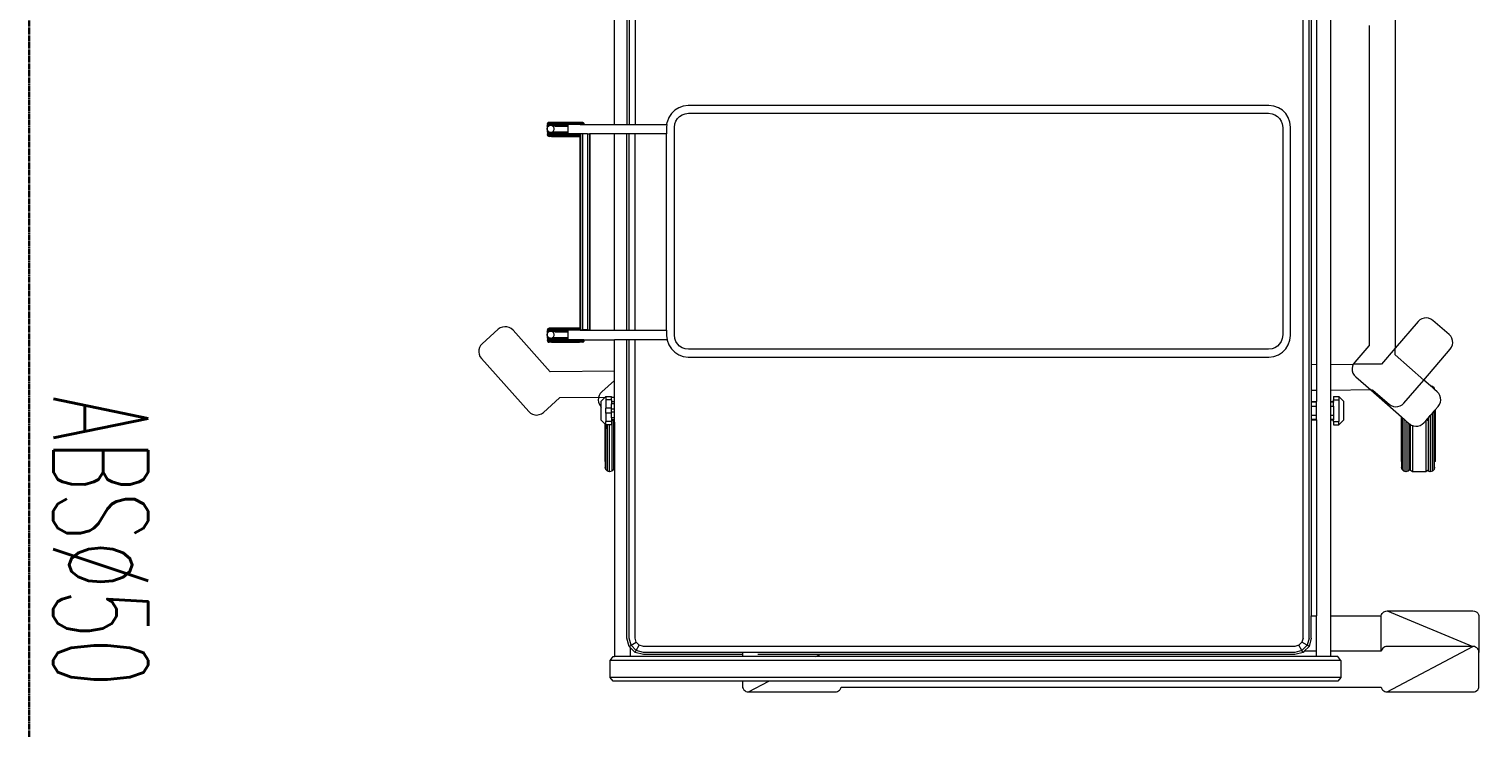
# Model space of a CAD drawing. Header units: millimetres. Extents: x -280308 to 6402717, y -14 to 2073074.
# Drawn here: x 13663 to 15798, y 422055 to 423084 of the extents above; entities that cross this region are included whole.
import ezdxf

# ---------------------------------------------------------------- set-up
doc = ezdxf.new("R2010")
doc.units = ezdxf.units.MM
doc.linetypes.add('DASHED2', pattern=[0.375, 0.25, -0.125])
doc.linetypes.add('Default', pattern=[0])
doc.layers.get('0').update_dxf_attribs({"lineweight": 0})
doc.layers.add('-P-ABK', color=7, linetype='Continuous', lineweight=30, true_color=0x05ffff)
doc.layers.add('A-FURN-EQPM', color=177, linetype='Continuous', lineweight=0)
doc.layers.add('Teks-PL', color=7, linetype='Default', true_color=0xff0a0a)
doc.styles.add('RS', font='ROMANS.SHX', dxfattribs={"width": 0.8})

# ---------------------------------------------------------------- blocks, each defined once
blk = doc.blocks.new('A$C872eac23')
at = {"color": 0, "linetype": 'ByBlock', "lineweight": -2}
for p, q in [((-0.4909, -2.1111), (-0.4909, -0.0817)), ((-0.4821, -2.1111), (-0.4821, -0.0817)), ((0.5013, -0.0817), (0.5013, -1.3546)), ((0.5101, -0.0817), (0.5101, -1.3546)), ((0.5133, -0.0817), (0.5133, -1.3546)), ((-0.5224, -0.4326), (-0.5224, -1.7081)), ((-0.5019, -0.4326), (-0.5019, -1.7083)), ((-0.4941, -0.4326), (-0.4941, -1.7084)), ((-0.6176, -0.543), (-0.6176, -1.6843)), ((0.5317, -1.3546), (0.5317, -1.1233)), ((-0.5795, -1.2092), (-0.5795, -1.6803)), ((-0.4627, -1.3514), (-0.4603, -1.3447)), ((-0.4603, -1.3447), (-0.4566, -1.3388)), ((-0.4566, -1.3388), (-0.4516, -1.3338)), ((-0.4516, -1.3338), (-0.4457, -1.3301)), ((-0.4444, -1.3429), (-0.4475, -1.346)), ((-0.4457, -1.3301), (-0.439, -1.3277)), ((-0.4406, -1.3405), (-0.4444, -1.3429)), ((-0.4364, -1.3389), (-0.4406, -1.3405)), ((-0.439, -1.3277), (-0.4317, -1.3268)), ((-0.431, -1.3383), (-0.4364, -1.3389)), ((-0.4317, -1.3268), (0.4231, -1.3268)), ((0.4225, -1.3383), (-0.431, -1.3383)), ((0.4278, -1.3389), (0.4225, -1.3383)), ((0.4231, -1.3268), (0.4304, -1.3277)), ((0.432, -1.3405), (0.4278, -1.3389)), ((0.4304, -1.3277), (0.4371, -1.3301)), ((0.4358, -1.3429), (0.432, -1.3405)), ((0.4389, -1.346), (0.4358, -1.3429)), ((0.4371, -1.3301), (0.443, -1.3338)), ((0.443, -1.3338), (0.448, -1.3388)), ((0.448, -1.3388), (0.4517, -1.3447)), ((0.4517, -1.3447), (0.4541, -1.3514)), ((-0.4636, -1.3587), (-0.4627, -1.3514)), ((-0.4636, -1.6652), (-0.4636, -1.3587)), ((-0.4514, -1.354), (-0.4521, -1.3593)), ((-0.4521, -1.3593), (-0.4521, -1.6646)), ((-0.4499, -1.3498), (-0.4514, -1.354)), ((-0.4475, -1.346), (-0.4499, -1.3498)), ((0.4413, -1.3498), (0.4389, -1.346)), ((0.4429, -1.354), (0.4413, -1.3498)), ((0.4435, -1.3593), (0.4429, -1.354)), ((0.4435, -1.6646), (0.4435, -1.3593)), ((0.4545, -1.3546), (0.4541, -1.3514)), ((0.4545, -1.3546), (0.455, -1.3587)), ((0.5013, -1.3546), (0.4545, -1.3546)), ((0.455, -1.3587), (0.455, -1.3687)), ((0.5101, -1.3546), (0.5013, -1.3546)), ((0.5133, -1.3546), (0.5101, -1.3546)), ((0.5317, -1.3546), (0.5133, -1.3546)), ((0.5767, -1.3546), (0.5317, -1.3546)), ((0.577, -1.353), (0.5766, -1.3544)), ((0.5766, -1.3544), (0.5767, -1.3546)), ((0.5821, -1.3544), (0.5766, -1.3544)), ((0.582, -1.3546), (0.5767, -1.3546)), ((0.578, -1.352), (0.577, -1.353)), ((0.577, -1.353), (0.6302, -1.353)), ((0.5781, -1.352), (0.578, -1.352)), ((0.5793, -1.3517), (0.5781, -1.352)), ((0.5781, -1.352), (0.629, -1.352)), ((0.5828, -1.3517), (0.5793, -1.3517)), ((0.582, -1.3546), (0.5821, -1.3544)), ((0.5822, -1.3546), (0.582, -1.3546)), ((0.5821, -1.3544), (0.5822, -1.3544)), ((0.5822, -1.3544), (0.6306, -1.3543)), ((0.5822, -1.3544), (0.5822, -1.3546)), ((0.5822, -1.3546), (0.6005, -1.3546)), ((0.583, -1.3513), (0.5828, -1.3517)), ((0.5828, -1.3517), (0.6247, -1.3516)), ((0.6245, -1.3512), (0.583, -1.3513)), ((0.6005, -1.3546), (0.6005, -1.3557)), ((0.6005, -1.3557), (0.6005, -1.356)), ((0.6005, -1.3557), (0.6302, -1.3557)), ((0.6005, -1.356), (0.6005, -1.3572)), ((0.6005, -1.3572), (0.6005, -1.3654)), ((0.6189, -1.3572), (0.6005, -1.3572)), ((0.6005, -1.3654), (0.6005, -1.3667)), ((0.6189, -1.3654), (0.6005, -1.3654)), ((0.6085, -1.3559), (0.6099, -1.3559)), ((0.6129, -1.3559), (0.6149, -1.3559)), ((0.617, -1.3559), (0.6191, -1.3559)), ((0.6189, -1.3572), (0.6227, -1.3571)), ((0.6228, -1.3655), (0.6189, -1.3654)), ((0.6271, -1.3559), (0.6205, -1.3559)), ((0.6205, -1.3613), (0.6206, -1.3603)), ((0.6206, -1.3623), (0.6205, -1.3613)), ((0.6206, -1.3603), (0.6209, -1.3593)), ((0.6209, -1.3633), (0.6206, -1.3623)), ((0.6209, -1.3593), (0.6214, -1.3584)), ((0.6214, -1.3642), (0.6209, -1.3633)), ((0.6214, -1.3584), (0.622, -1.3576)), ((0.6221, -1.3649), (0.6214, -1.3642)), ((0.622, -1.3576), (0.6227, -1.3571)), ((0.6228, -1.3655), (0.6221, -1.3649)), ((0.6227, -1.3571), (0.6228, -1.357)), ((0.6228, -1.357), (0.6237, -1.3565)), ((0.6228, -1.3656), (0.6228, -1.3655)), ((0.6237, -1.3661), (0.6228, -1.3656)), ((0.6237, -1.3565), (0.6247, -1.3562)), ((0.6247, -1.3663), (0.6237, -1.3661)), ((0.6247, -1.3516), (0.6245, -1.3512)), ((0.6247, -1.3516), (0.6277, -1.3516)), ((0.6247, -1.3562), (0.6257, -1.3561)), ((0.6257, -1.3561), (0.6267, -1.3562)), ((0.6257, -1.3561), (0.6257, -1.3561)), ((0.6267, -1.3562), (0.6277, -1.3565)), ((0.6277, -1.3661), (0.6267, -1.3663)), ((0.6287, -1.3559), (0.6275, -1.3559)), ((0.6277, -1.3516), (0.6278, -1.3516)), ((0.6277, -1.3516), (0.6277, -1.3516)), ((0.6277, -1.3565), (0.6286, -1.357)), ((0.6286, -1.3656), (0.6277, -1.3661)), ((0.6278, -1.3516), (0.629, -1.352)), ((0.6288, -1.3572), (0.6286, -1.357)), ((0.6286, -1.3656), (0.6289, -1.3654)), ((0.6288, -1.3654), (0.6286, -1.3656)), ((0.6288, -1.3572), (0.6289, -1.3572)), ((0.6288, -1.3572), (0.6293, -1.3576)), ((0.6294, -1.3649), (0.6288, -1.3654)), ((0.6288, -1.3654), (0.6289, -1.3654)), ((0.6289, -1.3572), (0.6293, -1.3576)), ((0.6289, -1.3572), (0.631, -1.3572)), ((0.6289, -1.3654), (0.6304, -1.3654)), ((0.629, -1.352), (0.6292, -1.352)), ((0.6291, -1.3559), (0.6297, -1.3559)), ((0.6292, -1.352), (0.6302, -1.353)), ((0.6293, -1.3576), (0.63, -1.3584)), ((0.63, -1.3641), (0.6294, -1.3649)), ((0.63, -1.3559), (0.6298, -1.3559)), ((0.6302, -1.3557), (0.63, -1.3559)), ((0.6301, -1.3559), (0.63, -1.3559)), ((0.6305, -1.3593), (0.63, -1.3584)), ((0.6305, -1.3633), (0.63, -1.3641)), ((0.631, -1.3572), (0.6301, -1.3559)), ((0.631, -1.3654), (0.6301, -1.3667)), ((0.6302, -1.353), (0.6306, -1.3543)), ((0.6306, -1.3543), (0.6302, -1.3557)), ((0.631, -1.3654), (0.6304, -1.3654)), ((0.6308, -1.3603), (0.6305, -1.3593)), ((0.6308, -1.3623), (0.6305, -1.3633)), ((0.6309, -1.3613), (0.6308, -1.3603)), ((0.6308, -1.3623), (0.6309, -1.3613)), ((0.631, -1.3572), (0.631, -1.3654)), ((0.455, -1.6575), (0.455, -1.3687)), ((0.455, -1.3687), (0.5013, -1.3687)), ((0.5013, -1.6575), (0.5013, -1.3687)), ((0.5013, -1.3687), (0.5101, -1.3687)), ((0.5101, -1.6575), (0.5101, -1.3687)), ((0.5101, -1.3687), (0.5133, -1.3687)), ((0.5133, -1.6575), (0.5133, -1.3687)), ((0.5133, -1.3687), (0.5317, -1.3687)), ((0.5317, -1.6575), (0.5317, -1.3687)), ((0.5317, -1.3687), (0.5679, -1.3687)), ((0.5679, -1.3687), (0.5679, -1.6573)), ((0.5679, -1.3687), (0.5683, -1.3687)), ((0.5683, -1.3687), (0.5683, -1.6573)), ((0.5714, -1.3687), (0.5683, -1.3687)), ((0.5714, -1.3687), (0.5714, -1.6573)), ((0.5714, -1.3687), (0.5786, -1.3687)), ((0.5786, -1.3687), (0.5786, -1.6573)), ((0.5786, -1.3687), (0.5818, -1.3687)), ((0.5818, -1.3687), (0.5818, -1.6573)), ((0.5818, -1.3687), (0.5822, -1.3687)), ((0.5822, -1.3697), (0.5822, -1.3687)), ((0.5822, -1.3687), (0.6005, -1.3687)), ((0.5822, -1.3697), (0.6306, -1.3696)), ((0.5822, -1.3711), (0.5822, -1.3697)), ((0.5822, -1.3711), (0.6302, -1.371)), ((0.5822, -1.3721), (0.5822, -1.3711)), ((0.5822, -1.3721), (0.6291, -1.372)), ((0.5822, -1.3724), (0.5822, -1.3721)), ((0.5822, -1.6547), (0.5822, -1.3724)), ((0.5822, -1.3724), (0.583, -1.3724)), ((0.583, -1.3724), (0.583, -1.3725)), ((0.6246, -1.3724), (0.583, -1.3724)), ((0.583, -1.3725), (0.6245, -1.3725)), ((0.6005, -1.3667), (0.6005, -1.3669)), ((0.6005, -1.3667), (0.6253, -1.3667)), ((0.6005, -1.3669), (0.6005, -1.3673)), ((0.6005, -1.3669), (0.6253, -1.3669)), ((0.6005, -1.3673), (0.629, -1.3672)), ((0.6005, -1.3673), (0.6005, -1.3683)), ((0.6005, -1.3683), (0.6302, -1.3682)), ((0.6005, -1.3683), (0.6005, -1.3687)), ((0.6246, -1.3724), (0.6245, -1.3725)), ((0.6246, -1.3724), (0.6277, -1.3724)), ((0.6257, -1.3664), (0.6247, -1.3663)), ((0.6253, -1.3667), (0.6253, -1.3669)), ((0.6253, -1.3667), (0.6301, -1.3667)), ((0.6253, -1.3669), (0.6278, -1.3669)), ((0.6257, -1.3664), (0.6267, -1.3663)), ((0.6278, -1.3723), (0.6277, -1.3724)), ((0.6278, -1.3669), (0.629, -1.3672)), ((0.6279, -1.3724), (0.6278, -1.3723)), ((0.6291, -1.372), (0.6279, -1.3724)), ((0.629, -1.3672), (0.6292, -1.3672)), ((0.6291, -1.372), (0.6292, -1.372)), ((0.6292, -1.3672), (0.6302, -1.3682)), ((0.6302, -1.371), (0.6292, -1.372)), ((0.6302, -1.3682), (0.6306, -1.3696)), ((0.6306, -1.3696), (0.6302, -1.371)), ((-0.6972, -1.664), (-0.673, -1.6432)), ((-0.673, -1.6432), (-0.6701, -1.6413)), ((-0.6701, -1.6413), (-0.6669, -1.64)), ((-0.6669, -1.64), (-0.6636, -1.6396)), ((-0.6636, -1.6396), (-0.6602, -1.6398)), ((-0.6602, -1.6398), (-0.657, -1.6408)), ((-0.657, -1.6408), (-0.654, -1.6425)), ((-0.654, -1.6425), (-0.6514, -1.6449)), ((-0.6996, -1.6665), (-0.6972, -1.664)), ((-0.6514, -1.6449), (-0.6176, -1.6843)), ((-0.4521, -1.6646), (-0.4514, -1.6699)), ((0.4429, -1.6699), (0.4435, -1.6646)), ((0.455, -1.6575), (0.455, -1.6652)), ((0.5013, -1.6575), (0.455, -1.6575)), ((0.5101, -1.6575), (0.5013, -1.6575)), ((0.5133, -1.6575), (0.5101, -1.6575)), ((0.5317, -1.6575), (0.5133, -1.6575)), ((0.5766, -1.6575), (0.5317, -1.6575)), ((0.5679, -1.6573), (0.5683, -1.6573)), ((0.5714, -1.6573), (0.5683, -1.6573)), ((0.5714, -1.6573), (0.5766, -1.6573)), ((0.5766, -1.6573), (0.5766, -1.6574)), ((0.5766, -1.6573), (0.5786, -1.6573)), ((0.5766, -1.6574), (0.5766, -1.6575)), ((0.5766, -1.6574), (0.5821, -1.6574)), ((0.5821, -1.6575), (0.5766, -1.6575)), ((0.5818, -1.6573), (0.5786, -1.6573)), ((0.5818, -1.6573), (0.5822, -1.6573)), ((0.5821, -1.6575), (0.5821, -1.6574)), ((0.5821, -1.6574), (0.5822, -1.6574)), ((0.5822, -1.6575), (0.5821, -1.6575)), ((0.5822, -1.655), (0.5822, -1.6547)), ((0.5822, -1.6547), (0.5828, -1.6547)), ((0.5822, -1.656), (0.5822, -1.655)), ((0.5822, -1.655), (0.629, -1.655)), ((0.5822, -1.6573), (0.5822, -1.656)), ((0.5822, -1.656), (0.6302, -1.656)), ((0.5822, -1.6574), (0.6306, -1.6573)), ((0.5822, -1.6574), (0.5822, -1.6575)), ((0.5822, -1.6575), (0.6005, -1.6575)), ((0.583, -1.6543), (0.5828, -1.6547)), ((0.5828, -1.6547), (0.6247, -1.6546)), ((0.6245, -1.6542), (0.583, -1.6543)), ((0.6005, -1.6575), (0.6005, -1.6587)), ((0.6005, -1.6587), (0.6005, -1.659)), ((0.6005, -1.6587), (0.6302, -1.6587)), ((0.6005, -1.659), (0.6005, -1.6602)), ((0.6005, -1.6602), (0.6005, -1.6685)), ((0.6189, -1.6602), (0.6005, -1.6602)), ((0.6085, -1.659), (0.6099, -1.659)), ((0.6129, -1.659), (0.6149, -1.659)), ((0.617, -1.6589), (0.6191, -1.6589)), ((0.6189, -1.6602), (0.6227, -1.6601)), ((0.6271, -1.6589), (0.6205, -1.6589)), ((0.6205, -1.6643), (0.6206, -1.6633)), ((0.6206, -1.6653), (0.6205, -1.6643)), ((0.6206, -1.6633), (0.6209, -1.6623)), ((0.6209, -1.6623), (0.6214, -1.6614)), ((0.6214, -1.6614), (0.622, -1.6606)), ((0.622, -1.6606), (0.6227, -1.6601)), ((0.6227, -1.6601), (0.6228, -1.66)), ((0.6228, -1.66), (0.6237, -1.6595)), ((0.6237, -1.6595), (0.6247, -1.6592)), ((0.6247, -1.6546), (0.6245, -1.6542)), ((0.6247, -1.6546), (0.6277, -1.6546)), ((0.6247, -1.6592), (0.6257, -1.6591)), ((0.6257, -1.6591), (0.6267, -1.6592)), ((0.6257, -1.6591), (0.6257, -1.6591)), ((0.6263, -1.719), (0.6811, -1.6576)), ((0.6267, -1.6592), (0.6277, -1.6595)), ((0.6287, -1.6589), (0.6275, -1.6589)), ((0.6277, -1.6546), (0.6278, -1.6546)), ((0.6277, -1.6546), (0.6277, -1.6546)), ((0.6277, -1.6595), (0.6286, -1.66)), ((0.6278, -1.6546), (0.629, -1.655)), ((0.6288, -1.6602), (0.6286, -1.66)), ((0.6288, -1.6602), (0.6289, -1.6602)), ((0.6288, -1.6602), (0.6293, -1.6606)), ((0.6289, -1.6602), (0.6293, -1.6606)), ((0.6289, -1.6602), (0.631, -1.6602)), ((0.6292, -1.655), (0.629, -1.655)), ((0.6291, -1.6589), (0.6297, -1.6589)), ((0.6292, -1.655), (0.6302, -1.656)), ((0.6293, -1.6606), (0.63, -1.6614)), ((0.63, -1.6589), (0.6298, -1.6589)), ((0.6302, -1.6587), (0.63, -1.6589)), ((0.6301, -1.6589), (0.63, -1.6589)), ((0.6305, -1.6623), (0.63, -1.6614)), ((0.631, -1.6602), (0.6301, -1.6589)), ((0.6302, -1.656), (0.6306, -1.6573)), ((0.6306, -1.6573), (0.6302, -1.6587)), ((0.6308, -1.6633), (0.6305, -1.6623)), ((0.6309, -1.6643), (0.6308, -1.6633)), ((0.6308, -1.6653), (0.6309, -1.6643)), ((0.631, -1.6602), (0.631, -1.6684)), ((0.6811, -1.6576), (0.6837, -1.6552)), ((0.6837, -1.6552), (0.6867, -1.6536)), ((0.6867, -1.6536), (0.69, -1.6527)), ((0.69, -1.6527), (0.6933, -1.6525)), ((0.6933, -1.6525), (0.6967, -1.653)), ((0.6967, -1.653), (0.6999, -1.6543)), ((0.6999, -1.6543), (0.7028, -1.6563)), ((0.7028, -1.6563), (0.7265, -1.6775)), ((-0.7025, -1.6761), (-0.7023, -1.6728)), ((-0.702, -1.6794), (-0.7025, -1.6761)), ((-0.7023, -1.6728), (-0.7013, -1.6695)), ((-0.7008, -1.6827), (-0.702, -1.6794)), ((-0.7013, -1.6695), (-0.6996, -1.6665)), ((-0.6988, -1.6856), (-0.7008, -1.6827)), ((-0.6598, -1.731), (-0.6988, -1.6856)), ((-0.6176, -1.6843), (-0.5978, -1.7074)), ((-0.6176, -1.6941), (-0.6176, -1.6843)), ((-0.5795, -1.6803), (-0.5794, -1.6804)), ((-0.5794, -1.6804), (-0.5793, -1.6805)), ((-0.5794, -1.6804), (-0.5794, -1.6804)), ((-0.5793, -1.6805), (-0.5792, -1.6806)), ((-0.5792, -1.6806), (-0.5791, -1.6807)), ((-0.5792, -1.6806), (-0.5792, -1.6806)), ((-0.5791, -1.6807), (-0.5581, -1.7047)), ((-0.5791, -1.6807), (-0.5791, -1.6807)), ((-0.4627, -1.6725), (-0.4636, -1.6652)), ((-0.4603, -1.6793), (-0.4627, -1.6725)), ((-0.4566, -1.6852), (-0.4603, -1.6793)), ((-0.4516, -1.6901), (-0.4566, -1.6852)), ((-0.4514, -1.6699), (-0.4499, -1.6742)), ((-0.4499, -1.6742), (-0.4475, -1.6779)), ((-0.4475, -1.6779), (-0.4444, -1.6811)), ((-0.4444, -1.6811), (-0.4406, -1.6835)), ((-0.4406, -1.6835), (-0.4364, -1.685)), ((-0.4364, -1.685), (-0.431, -1.6856)), ((-0.431, -1.6856), (0.4225, -1.6856)), ((0.4225, -1.6856), (0.4278, -1.685)), ((0.4278, -1.685), (0.432, -1.6835)), ((0.432, -1.6835), (0.4358, -1.6811)), ((0.4358, -1.6811), (0.4389, -1.6779)), ((0.4389, -1.6779), (0.4413, -1.6742)), ((0.4413, -1.6742), (0.4429, -1.6699)), ((0.448, -1.6852), (0.443, -1.6901)), ((0.4517, -1.6793), (0.448, -1.6852)), ((0.4541, -1.6725), (0.4517, -1.6793)), ((0.4541, -1.6725), (0.4542, -1.6716)), ((0.455, -1.6652), (0.4542, -1.6716)), ((0.4542, -1.6716), (0.5013, -1.6716)), ((0.5013, -2.1111), (0.5013, -1.6716)), ((0.5013, -1.6716), (0.5101, -1.6716)), ((0.5101, -2.1111), (0.5101, -1.6716)), ((0.5101, -1.6716), (0.5133, -1.6716)), ((0.5133, -2.1111), (0.5133, -1.6716)), ((0.5133, -1.6716), (0.5317, -1.6716)), ((0.5317, -1.7181), (0.5317, -1.6716)), ((0.5769, -1.6716), (0.5317, -1.6716)), ((0.5769, -1.6716), (0.5766, -1.6727)), ((0.5766, -1.6727), (0.6306, -1.6726)), ((0.5766, -1.6727), (0.577, -1.6741)), ((0.5769, -1.6716), (0.6005, -1.6716)), ((0.577, -1.6741), (0.6302, -1.674)), ((0.577, -1.6741), (0.578, -1.6751)), ((0.5782, -1.6751), (0.578, -1.6751)), ((0.5782, -1.6751), (0.6291, -1.675)), ((0.5782, -1.6751), (0.5794, -1.6754)), ((0.5794, -1.6754), (0.583, -1.6754)), ((0.583, -1.6754), (0.583, -1.6756)), ((0.583, -1.6754), (0.6246, -1.6754)), ((0.583, -1.6756), (0.6245, -1.6755)), ((0.6189, -1.6684), (0.6005, -1.6685)), ((0.6005, -1.6685), (0.6005, -1.6697)), ((0.6005, -1.6697), (0.6005, -1.6699)), ((0.6005, -1.6697), (0.6253, -1.6697)), ((0.6005, -1.6699), (0.6005, -1.6703)), ((0.6005, -1.6699), (0.6253, -1.6699)), ((0.6005, -1.6703), (0.6005, -1.6713)), ((0.6005, -1.6703), (0.629, -1.6703)), ((0.6005, -1.6713), (0.6005, -1.6716)), ((0.6005, -1.6713), (0.6302, -1.6713)), ((0.6228, -1.6685), (0.6189, -1.6684)), ((0.6209, -1.6663), (0.6206, -1.6653)), ((0.6214, -1.6672), (0.6209, -1.6663)), ((0.6221, -1.668), (0.6214, -1.6672)), ((0.6228, -1.6685), (0.6221, -1.668)), ((0.6228, -1.6686), (0.6228, -1.6685)), ((0.6237, -1.6691), (0.6228, -1.6686)), ((0.6247, -1.6694), (0.6237, -1.6691)), ((0.6246, -1.6754), (0.6245, -1.6755)), ((0.6246, -1.6754), (0.6279, -1.6754)), ((0.6257, -1.6695), (0.6247, -1.6694)), ((0.6253, -1.6697), (0.6253, -1.6699)), ((0.6253, -1.6697), (0.6301, -1.6697)), ((0.6253, -1.6699), (0.6277, -1.6699)), ((0.6257, -1.6695), (0.6267, -1.6694)), ((0.6277, -1.6691), (0.6267, -1.6694)), ((0.6286, -1.6686), (0.6277, -1.6691)), ((0.6278, -1.6699), (0.6277, -1.6699)), ((0.6278, -1.6699), (0.6278, -1.6699)), ((0.6278, -1.6699), (0.629, -1.6703)), ((0.6291, -1.675), (0.6279, -1.6754)), ((0.6286, -1.6686), (0.6289, -1.6684)), ((0.6288, -1.6684), (0.6286, -1.6686)), ((0.6294, -1.6679), (0.6288, -1.6684)), ((0.6288, -1.6684), (0.6289, -1.6684)), ((0.6289, -1.6684), (0.6304, -1.6684)), ((0.629, -1.6703), (0.6292, -1.6703)), ((0.6292, -1.675), (0.6291, -1.675)), ((0.6292, -1.6703), (0.6302, -1.6713)), ((0.6302, -1.674), (0.6292, -1.675)), ((0.63, -1.6672), (0.6294, -1.6679)), ((0.6305, -1.6663), (0.63, -1.6672)), ((0.631, -1.6684), (0.6301, -1.6697)), ((0.6302, -1.6713), (0.6306, -1.6726)), ((0.6306, -1.6726), (0.6302, -1.674)), ((0.631, -1.6684), (0.6304, -1.6684)), ((0.6308, -1.6653), (0.6305, -1.6663)), ((0.7265, -1.6775), (0.7288, -1.6801)), ((0.7288, -1.6801), (0.7305, -1.6831)), ((0.7305, -1.6831), (0.7314, -1.6864)), ((0.7314, -1.6864), (0.7316, -1.6898)), ((-0.6598, -1.731), (-0.6176, -1.6941)), ((-0.5978, -1.7074), (-0.556, -1.7078)), ((-0.5581, -1.7047), (-0.5561, -1.7076)), ((-0.5561, -1.7076), (-0.556, -1.7078)), ((-0.5224, -1.7081), (-0.556, -1.7078)), ((-0.556, -1.7078), (-0.5549, -1.7108)), ((-0.4457, -1.6939), (-0.4516, -1.6901)), ((-0.439, -1.6963), (-0.4457, -1.6939)), ((-0.4317, -1.6971), (-0.439, -1.6963)), ((0.4231, -1.6971), (-0.4317, -1.6971)), ((0.4304, -1.6963), (0.4231, -1.6971)), ((0.4371, -1.6939), (0.4304, -1.6963)), ((0.443, -1.6901), (0.4371, -1.6939)), ((0.7277, -1.6992), (0.658, -1.7773)), ((0.7298, -1.6963), (0.7277, -1.6992)), ((0.7311, -1.6931), (0.7298, -1.6963)), ((0.7316, -1.6898), (0.7311, -1.6931)), ((-0.5596, -1.7263), (-0.5817, -1.7456)), ((-0.5572, -1.7237), (-0.5596, -1.7263)), ((-0.5555, -1.7207), (-0.5572, -1.7237)), ((-0.5546, -1.7175), (-0.5555, -1.7207)), ((-0.5549, -1.7108), (-0.5544, -1.7141)), ((-0.5544, -1.7141), (-0.5546, -1.7175)), ((-0.5224, -1.7081), (-0.5224, -1.7462)), ((-0.5019, -1.7083), (-0.4941, -1.7084)), ((-0.5019, -1.7083), (-0.5019, -1.7464)), ((-0.4941, -1.7084), (-0.4941, -1.7465)), ((0.5317, -1.7181), (0.6263, -1.719)), ((0.5317, -1.7319), (0.5317, -1.7181)), ((-0.6819, -1.7509), (-0.6796, -1.7483)), ((-0.6796, -1.7483), (-0.6754, -1.7447)), ((-0.6754, -1.7447), (-0.6749, -1.7426)), ((-0.6754, -1.7447), (-0.6749, -1.7442)), ((-0.6749, -1.7426), (-0.6726, -1.7403)), ((-0.6749, -1.7442), (-0.6726, -1.7421)), ((-0.6749, -1.7426), (-0.6749, -1.7442)), ((-0.6726, -1.7403), (-0.6695, -1.7395)), ((-0.6726, -1.7421), (-0.6695, -1.7395)), ((-0.6726, -1.7403), (-0.6726, -1.7421)), ((-0.6695, -1.7395), (-0.6598, -1.731)), ((-0.6306, -1.7651), (-0.6598, -1.731)), ((-0.5817, -1.7456), (-0.6268, -1.7851)), ((-0.5848, -1.746), (-0.609, -1.7667)), ((-0.5847, -1.7459), (-0.5848, -1.746)), ((-0.5848, -1.746), (-0.5848, -1.746)), ((-0.5846, -1.7458), (-0.5847, -1.7459)), ((-0.5847, -1.7459), (-0.5847, -1.7459)), ((-0.5845, -1.7457), (-0.5846, -1.7458)), ((-0.5844, -1.7456), (-0.5845, -1.7457)), ((-0.5845, -1.7457), (-0.5845, -1.7457)), ((-0.5817, -1.7456), (-0.5844, -1.7456)), ((-0.5817, -1.7456), (-0.5224, -1.7462)), ((-0.5224, -1.7462), (-0.5224, -1.7626)), ((-0.5019, -1.7464), (-0.4941, -1.7465)), ((-0.5019, -1.7464), (-0.5019, -1.7626)), ((-0.4941, -1.7465), (-0.4941, -1.7626)), ((0.5317, -1.7319), (0.5504, -1.7483)), ((0.5317, -1.7563), (0.5317, -1.7319)), ((0.5504, -1.7483), (0.5528, -1.7509)), ((-0.6848, -1.7605), (-0.6846, -1.7571)), ((-0.6843, -1.7638), (-0.6848, -1.7605)), ((-0.6846, -1.7571), (-0.6836, -1.7539)), ((-0.683, -1.767), (-0.6843, -1.7638)), ((-0.6836, -1.7539), (-0.6819, -1.7509)), ((-0.681, -1.7699), (-0.683, -1.767)), ((-0.6766, -1.775), (-0.681, -1.7699)), ((-0.628, -1.7675), (-0.6306, -1.7651)), ((-0.625, -1.7692), (-0.628, -1.7675)), ((-0.6218, -1.7702), (-0.625, -1.7692)), ((-0.6185, -1.7704), (-0.6218, -1.7702)), ((-0.6151, -1.77), (-0.6185, -1.7704)), ((-0.6119, -1.7687), (-0.6151, -1.77)), ((-0.609, -1.7667), (-0.6119, -1.7687)), ((-0.5348, -1.7551), (-0.5416, -1.762)), ((-0.5416, -1.762), (-0.5416, -1.7903)), ((-0.5267, -1.7551), (-0.5348, -1.7551)), ((-0.5348, -1.7551), (-0.5348, -1.76)), ((-0.5267, -1.76), (-0.5348, -1.76)), ((-0.5348, -1.76), (-0.5348, -1.7922)), ((-0.5267, -1.7551), (-0.5267, -1.76)), ((-0.5267, -1.7626), (-0.5267, -1.76)), ((-0.5224, -1.7626), (-0.5267, -1.7626)), ((-0.5267, -1.7626), (-0.5267, -1.7634)), ((-0.5267, -1.7634), (-0.5224, -1.7634)), ((-0.5267, -1.7694), (-0.5267, -1.7634)), ((-0.5224, -1.7694), (-0.5267, -1.7694)), ((-0.5267, -1.7694), (-0.5267, -1.7829)), ((-0.5224, -1.7626), (-0.5224, -1.7634)), ((-0.5224, -1.7634), (-0.5224, -1.7694)), ((-0.5224, -1.7694), (-0.5224, -1.7829)), ((-0.4941, -1.7626), (-0.5019, -1.7626)), ((-0.5019, -1.7634), (-0.5019, -1.7626)), ((-0.5019, -1.7634), (-0.4941, -1.7634)), ((-0.5019, -1.7694), (-0.5019, -1.7634)), ((-0.4941, -1.7694), (-0.5019, -1.7694)), ((-0.5019, -1.7829), (-0.5019, -1.7694)), ((-0.4941, -1.7626), (-0.4941, -1.7634)), ((-0.4941, -1.7634), (-0.4941, -1.7694)), ((-0.4941, -1.7694), (-0.4941, -1.7829)), ((0.5363, -1.7563), (0.5317, -1.7563)), ((0.5317, -1.7626), (0.5317, -1.7563)), ((0.5363, -1.7626), (0.5317, -1.7626)), ((0.5317, -1.7658), (0.5317, -1.7626)), ((0.5317, -1.7658), (0.5363, -1.7658)), ((0.5317, -1.7738), (0.5317, -1.7658)), ((0.5444, -1.7551), (0.5363, -1.7551)), ((0.5363, -1.7563), (0.5363, -1.7551)), ((0.5363, -1.76), (0.5363, -1.7563)), ((0.5363, -1.76), (0.5363, -1.7626)), ((0.5363, -1.76), (0.5444, -1.76)), ((0.5363, -1.7626), (0.5363, -1.7658)), ((0.5363, -1.7725), (0.5363, -1.7658)), ((0.5456, -1.7564), (0.5444, -1.7551)), ((0.5444, -1.7551), (0.5444, -1.76)), ((0.5444, -1.76), (0.5444, -1.7725)), ((0.5511, -1.762), (0.5456, -1.7564)), ((0.5552, -1.7565), (0.5456, -1.7564)), ((0.5511, -1.7708), (0.5511, -1.762)), ((0.5519, -1.7699), (0.5511, -1.7708)), ((0.5511, -1.7903), (0.5511, -1.7708)), ((0.5539, -1.767), (0.5519, -1.7699)), ((0.5528, -1.7509), (0.5545, -1.7539)), ((0.5551, -1.7638), (0.5539, -1.767)), ((0.5545, -1.7539), (0.5552, -1.7565)), ((0.5556, -1.7605), (0.5551, -1.7638)), ((0.5552, -1.7565), (0.6122, -1.757)), ((0.5552, -1.7565), (0.5554, -1.7571)), ((0.5554, -1.7571), (0.5556, -1.7605)), ((0.6122, -1.757), (0.6126, -1.7574)), ((0.6364, -1.7786), (0.6126, -1.7574)), ((-0.6758, -1.7759), (-0.6766, -1.775)), ((-0.6766, -1.775), (-0.6766, -1.851)), ((-0.6749, -1.7769), (-0.6758, -1.7759)), ((-0.6758, -1.8514), (-0.6758, -1.7759)), ((-0.6726, -1.7796), (-0.6749, -1.7769)), ((-0.6749, -1.8627), (-0.6749, -1.7769)), ((-0.6693, -1.7833), (-0.6726, -1.7796)), ((-0.6726, -1.8651), (-0.6726, -1.7796)), ((-0.6661, -1.7869), (-0.6693, -1.7833)), ((-0.6693, -1.7833), (-0.6693, -1.866)), ((-0.6656, -1.7875), (-0.6661, -1.7869)), ((-0.6661, -1.7869), (-0.6661, -1.8651)), ((-0.6627, -1.7909), (-0.6656, -1.7875)), ((-0.6656, -1.7912), (-0.6656, -1.7878)), ((-0.6601, -1.7938), (-0.6627, -1.7909)), ((-0.6627, -1.7909), (-0.6627, -1.8661)), ((-0.6335, -1.791), (-0.6367, -1.7938)), ((-0.6303, -1.7882), (-0.6335, -1.791)), ((-0.6335, -1.791), (-0.6335, -1.866)), ((-0.6279, -1.7861), (-0.6303, -1.7882)), ((-0.6303, -1.7882), (-0.6303, -1.8651)), ((-0.6271, -1.7854), (-0.6279, -1.7861)), ((-0.6279, -1.7861), (-0.6279, -1.8627)), ((-0.6268, -1.7851), (-0.6271, -1.7854)), ((-0.6271, -1.7854), (-0.6271, -1.8511)), ((-0.6268, -1.851), (-0.6268, -1.7851)), ((-0.5348, -1.7971), (-0.5416, -1.7903)), ((-0.5267, -1.7922), (-0.5348, -1.7922)), ((-0.5348, -1.7971), (-0.5348, -1.7922)), ((-0.5224, -1.7829), (-0.5267, -1.7829)), ((-0.5267, -1.7829), (-0.5267, -1.7888)), ((-0.5224, -1.7888), (-0.5267, -1.7888)), ((-0.5267, -1.7888), (-0.5267, -1.7896)), ((-0.5224, -1.7896), (-0.5267, -1.7896)), ((-0.5267, -1.7922), (-0.5267, -1.7896)), ((-0.5267, -1.7922), (-0.5267, -1.7971)), ((-0.5224, -1.7829), (-0.5224, -1.7888)), ((-0.5224, -1.7888), (-0.5224, -1.7896)), ((-0.5224, -1.7896), (-0.5224, -2.0781)), ((-0.4941, -1.7829), (-0.5019, -1.7829)), ((-0.5019, -1.7888), (-0.5019, -1.7829)), ((-0.4941, -1.7888), (-0.5019, -1.7888)), ((-0.5019, -1.7896), (-0.5019, -1.7888)), ((-0.4941, -1.7896), (-0.5019, -1.7896)), ((-0.5019, -1.7896), (-0.5019, -2.0781)), ((-0.4941, -1.7829), (-0.4941, -1.7888)), ((-0.4941, -1.7888), (-0.4941, -1.7896)), ((-0.4941, -1.7896), (-0.4941, -2.0781)), ((0.5317, -1.7738), (0.5363, -1.7738)), ((0.5317, -1.7785), (0.5317, -1.7738)), ((0.5317, -1.7785), (0.5363, -1.7785)), ((0.5317, -1.7865), (0.5317, -1.7785)), ((0.5317, -1.7865), (0.5363, -1.7865)), ((0.5317, -1.7896), (0.5317, -1.7865)), ((0.5317, -1.7896), (0.5346, -1.7896)), ((0.5317, -1.7929), (0.5317, -1.7896)), ((0.5319, -1.7928), (0.5317, -1.7929)), ((0.5317, -1.7929), (0.5317, -1.8641)), ((0.5324, -1.7922), (0.5319, -1.7928)), ((0.5319, -1.8528), (0.5319, -1.7928)), ((0.5333, -1.7912), (0.5324, -1.7922)), ((0.5324, -1.7922), (0.5324, -1.8528)), ((0.5346, -1.7896), (0.5333, -1.7912)), ((0.5333, -1.7912), (0.5333, -1.8627)), ((0.5346, -1.7896), (0.5356, -1.7896)), ((0.5356, -1.7896), (0.5363, -1.7896)), ((0.5356, -1.7896), (0.5356, -1.8651)), ((0.5363, -1.7725), (0.5444, -1.7725)), ((0.5363, -1.7738), (0.5363, -1.7725)), ((0.5363, -1.7785), (0.5363, -1.7738)), ((0.5363, -1.7798), (0.5363, -1.7785)), ((0.5363, -1.7798), (0.5444, -1.7798)), ((0.5363, -1.7865), (0.5363, -1.7798)), ((0.5363, -1.7865), (0.5363, -1.7896)), ((0.5363, -1.7896), (0.5363, -1.7922)), ((0.5363, -1.7922), (0.5444, -1.7922)), ((0.5363, -1.7922), (0.5363, -1.7971)), ((0.5444, -1.7798), (0.5444, -1.7725)), ((0.5444, -1.7798), (0.5444, -1.7922)), ((0.5444, -1.7959), (0.5444, -1.7922)), ((0.5455, -1.7959), (0.5511, -1.7903)), ((0.6393, -1.7806), (0.6364, -1.7786)), ((0.6424, -1.7819), (0.6393, -1.7806)), ((0.6458, -1.7825), (0.6424, -1.7819)), ((0.6491, -1.7823), (0.6458, -1.7825)), ((0.6524, -1.7813), (0.6491, -1.7823)), ((0.6554, -1.7797), (0.6524, -1.7813)), ((0.658, -1.7773), (0.6554, -1.7797)), ((-0.6575, -1.7962), (-0.6601, -1.7938)), ((-0.6545, -1.7979), (-0.6575, -1.7962)), ((-0.6512, -1.7988), (-0.6545, -1.7979)), ((-0.6479, -1.7991), (-0.6512, -1.7988)), ((-0.6445, -1.7986), (-0.6479, -1.7991)), ((-0.6434, -1.7981), (-0.6445, -1.7986)), ((-0.6414, -1.7973), (-0.6434, -1.7981)), ((-0.6434, -1.7981), (-0.6434, -1.8661)), ((-0.6404, -1.7967), (-0.6414, -1.7973)), ((-0.6399, -1.7963), (-0.6404, -1.7967)), ((-0.6404, -1.8528), (-0.6404, -1.7967)), ((-0.6391, -1.7957), (-0.6399, -1.7963)), ((-0.6399, -1.8528), (-0.6399, -1.7963)), ((-0.6384, -1.7953), (-0.6391, -1.7957)), ((-0.6391, -1.8627), (-0.6391, -1.7957)), ((-0.6367, -1.7938), (-0.6384, -1.7953)), ((-0.6367, -1.8651), (-0.6367, -1.7938)), ((-0.5267, -1.7971), (-0.5348, -1.7971)), ((0.5363, -1.7971), (0.5388, -1.7971)), ((0.5388, -1.7971), (0.542, -1.7971)), ((0.5388, -1.866), (0.5388, -1.7971)), ((0.542, -1.7971), (0.5444, -1.7971)), ((0.542, -1.8651), (0.542, -1.7971)), ((0.5444, -1.7971), (0.5444, -1.7959)), ((0.5444, -1.7971), (0.5452, -1.7962)), ((0.5444, -1.7971), (0.5444, -1.7971)), ((0.5444, -1.7971), (0.5444, -1.8027)), ((0.5444, -1.8627), (0.5444, -1.8027)), ((0.5452, -1.7962), (0.5455, -1.7959)), ((0.5452, -1.7962), (0.5452, -1.8511)), ((0.5455, -1.851), (0.5455, -1.7959)), ((-0.6766, -1.851), (-0.6758, -1.8514)), ((-0.6758, -1.8595), (-0.6758, -1.8514)), ((-0.6404, -1.8528), (-0.6399, -1.8528)), ((-0.6404, -1.864), (-0.6404, -1.8528)), ((-0.6399, -1.8595), (-0.6399, -1.8528)), ((-0.6271, -1.8511), (-0.6268, -1.851)), ((-0.6271, -1.8511), (-0.6271, -1.8595)), ((0.5319, -1.8528), (0.5324, -1.8528)), ((0.5319, -1.864), (0.5319, -1.8528)), ((0.5324, -1.8595), (0.5324, -1.8528)), ((0.5452, -1.8511), (0.5455, -1.851)), ((0.5452, -1.8511), (0.5452, -1.8595)), ((-0.6758, -1.8595), (-0.6749, -1.8627)), ((-0.6749, -1.8627), (-0.6726, -1.8651)), ((-0.6726, -1.8651), (-0.6693, -1.866)), ((-0.6693, -1.866), (-0.6661, -1.8651)), ((-0.6661, -1.8651), (-0.6653, -1.8643)), ((-0.6654, -1.8642), (-0.6653, -1.8643)), ((-0.6653, -1.8643), (-0.6627, -1.8661)), ((-0.6627, -1.8661), (-0.6434, -1.8661)), ((-0.6434, -1.8661), (-0.6404, -1.864)), ((-0.6399, -1.8595), (-0.6391, -1.8627)), ((-0.6391, -1.8627), (-0.6367, -1.8651)), ((-0.6367, -1.8651), (-0.6335, -1.866)), ((-0.6335, -1.866), (-0.6303, -1.8651)), ((-0.6303, -1.8651), (-0.6279, -1.8627)), ((-0.6279, -1.8627), (-0.6271, -1.8595)), ((0.5317, -1.8641), (0.5319, -1.864)), ((0.5317, -1.8641), (0.5317, -2.1382)), ((0.5324, -1.8595), (0.5333, -1.8627)), ((0.5333, -1.8627), (0.5356, -1.8651)), ((0.5356, -1.8651), (0.5388, -1.866)), ((0.5388, -1.866), (0.542, -1.8651)), ((0.542, -1.8651), (0.5444, -1.8627)), ((0.5444, -1.8627), (0.5452, -1.8595)), ((-0.7409, -2.0779), (-0.7411, -2.0799)), ((-0.7411, -2.0799), (-0.7411, -2.1321)), ((-0.7402, -2.076), (-0.7409, -2.0779)), ((-0.7392, -2.0744), (-0.7402, -2.076)), ((-0.7378, -2.073), (-0.7392, -2.0744)), ((-0.7362, -2.0719), (-0.7378, -2.073)), ((-0.7343, -2.0713), (-0.7362, -2.0719)), ((-0.7323, -2.071), (-0.7343, -2.0713)), ((-0.6059, -2.071), (-0.7323, -2.1233)), ((-0.6059, -2.071), (-0.7323, -2.071)), ((-0.6042, -2.0712), (-0.6059, -2.071)), ((-0.6025, -2.0717), (-0.6042, -2.0712)), ((-0.601, -2.0725), (-0.6025, -2.0717)), ((-0.5997, -2.0736), (-0.601, -2.0725)), ((-0.5986, -2.0749), (-0.5997, -2.0736)), ((-0.5978, -2.0764), (-0.5986, -2.0749)), ((-0.5973, -2.0781), (-0.5978, -2.0764)), ((-0.5973, -2.1303), (-0.5973, -2.0781)), ((-0.5224, -2.0781), (-0.5973, -2.0781)), ((-0.5224, -2.0781), (-0.5224, -2.1303)), ((-0.4941, -2.0781), (-0.5019, -2.0781)), ((-0.5019, -2.1303), (-0.5019, -2.0781)), ((-0.4941, -2.1111), (-0.4941, -2.0781)), ((-0.4941, -2.1111), (-0.4909, -2.1232)), ((-0.4909, -2.1111), (-0.4881, -2.1215)), ((-0.4821, -2.1111), (-0.4805, -2.1171)), ((0.4996, -2.1171), (0.5013, -2.1111)), ((0.5073, -2.1215), (0.5101, -2.1111)), ((0.5101, -2.1232), (0.5133, -2.1111)), ((-0.7411, -2.1321), (-0.7409, -2.1301)), ((-0.7411, -2.1814), (-0.7411, -2.1321)), ((-0.7409, -2.1301), (-0.7402, -2.1283)), ((-0.7402, -2.1283), (-0.7392, -2.1266)), ((-0.7392, -2.1266), (-0.7378, -2.1252)), ((-0.7378, -2.1252), (-0.7362, -2.1242)), ((-0.7362, -2.1242), (-0.7343, -2.1235)), ((-0.7343, -2.1235), (-0.7323, -2.1233)), ((-0.7323, -2.1233), (-0.6059, -2.1233)), ((-0.6059, -2.1903), (-0.7323, -2.1233)), ((-0.6059, -2.1233), (-0.6042, -2.1235)), ((-0.6042, -2.1235), (-0.6025, -2.124)), ((-0.6025, -2.124), (-0.601, -2.1248)), ((-0.601, -2.1248), (-0.5997, -2.1259)), ((-0.5997, -2.1259), (-0.5986, -2.1272)), ((-0.5986, -2.1272), (-0.5978, -2.1287)), ((-0.5978, -2.1287), (-0.5973, -2.1303)), ((-0.5973, -2.1303), (-0.5224, -2.1303)), ((-0.5224, -2.1303), (-0.5224, -2.1382)), ((-0.5019, -2.1303), (-0.4837, -2.1303)), ((-0.5019, -2.1382), (-0.5019, -2.1303)), ((-0.4909, -2.1232), (-0.4881, -2.1215)), ((-0.4909, -2.1232), (-0.4837, -2.1303)), ((-0.4881, -2.1215), (-0.4805, -2.1171)), ((-0.4881, -2.1215), (-0.4805, -2.1292)), ((-0.4837, -2.1303), (-0.4821, -2.132)), ((-0.4821, -2.132), (-0.4805, -2.1292)), ((-0.4821, -2.132), (-0.47, -2.1352)), ((-0.4805, -2.1171), (-0.476, -2.1215)), ((-0.4805, -2.1292), (-0.476, -2.1215)), ((-0.4805, -2.1292), (-0.47, -2.132)), ((-0.476, -2.1215), (-0.47, -2.1232)), ((-0.47, -2.1232), (0.4892, -2.1232)), ((-0.47, -2.132), (0.4892, -2.132)), ((0.3433, -2.1333), (0.3433, -2.1352)), ((0.4892, -2.1232), (0.4952, -2.1215)), ((0.4892, -2.132), (0.4996, -2.1292)), ((0.4892, -2.1352), (0.5013, -2.132)), ((0.4952, -2.1215), (0.4996, -2.1171)), ((0.4996, -2.1292), (0.4952, -2.1215)), ((0.5073, -2.1215), (0.4996, -2.1171)), ((0.4996, -2.1292), (0.5073, -2.1215)), ((0.5013, -2.132), (0.4996, -2.1292)), ((0.5013, -2.132), (0.5084, -2.1248)), ((0.5101, -2.1232), (0.5073, -2.1215)), ((0.5084, -2.1248), (0.5101, -2.1232)), ((0.5084, -2.1248), (0.5084, -2.1382)), ((-0.5378, -2.1439), (-0.5333, -2.1382)), ((-0.5378, -2.1439), (-0.5378, -2.1688)), ((-0.5378, -2.1439), (0.538, -2.1439)), ((-0.5333, -2.1382), (-0.5224, -2.1382)), ((-0.5224, -2.1382), (-0.5019, -2.1382)), ((-0.5019, -2.1382), (0.2351, -2.1382)), ((-0.47, -2.1352), (0.2295, -2.1352)), ((0.2351, -2.1382), (0.2295, -2.1352)), ((0.2295, -2.1352), (0.3208, -2.1352)), ((0.2351, -2.1382), (0.3433, -2.1382)), ((0.3433, -2.1352), (0.4892, -2.1352)), ((0.3433, -2.1352), (0.3433, -2.1382)), ((0.3433, -2.1382), (0.5084, -2.1382)), ((0.5084, -2.1382), (0.5317, -2.1382)), ((0.5335, -2.1382), (0.5317, -2.1382)), ((0.538, -2.1439), (0.5335, -2.1382)), ((0.538, -2.1688), (0.538, -2.1439)), ((-0.5378, -2.1688), (-0.5333, -2.1746)), ((-0.5378, -2.1688), (0.538, -2.1688)), ((-0.5333, -2.1746), (0.3045, -2.1746)), ((0.3344, -2.1903), (0.3045, -2.1746)), ((0.3045, -2.1746), (0.3433, -2.1746)), ((0.3433, -2.1746), (0.3433, -2.1814)), ((0.3433, -2.1746), (0.5335, -2.1746)), ((0.5335, -2.1746), (0.538, -2.1688)), ((-0.7409, -2.1835), (-0.7411, -2.1814)), ((-0.7402, -2.1853), (-0.7409, -2.1835)), ((-0.7392, -2.187), (-0.7402, -2.1853)), ((-0.7378, -2.1883), (-0.7392, -2.187)), ((-0.7362, -2.1894), (-0.7378, -2.1883)), ((-0.7343, -2.19), (-0.7362, -2.1894)), ((-0.7323, -2.1903), (-0.7343, -2.19)), ((-0.6059, -2.1903), (-0.7323, -2.1903)), ((-0.6042, -2.1901), (-0.6059, -2.1903)), ((-0.6025, -2.1896), (-0.6042, -2.1901)), ((-0.601, -2.1888), (-0.6025, -2.1896)), ((-0.5997, -2.1877), (-0.601, -2.1888)), ((-0.5986, -2.1864), (-0.5997, -2.1877)), ((-0.5978, -2.1849), (-0.5986, -2.1864)), ((-0.5973, -2.1833), (-0.5978, -2.1849)), ((0.1981, -2.1832), (-0.5973, -2.1833)), ((0.1986, -2.1849), (0.1981, -2.1832)), ((0.1995, -2.1864), (0.1986, -2.1849)), ((0.2005, -2.1877), (0.1995, -2.1864)), ((0.2018, -2.1888), (0.2005, -2.1877)), ((0.2033, -2.1896), (0.2018, -2.1888)), ((0.205, -2.1901), (0.2033, -2.1896)), ((0.2068, -2.1903), (0.205, -2.1901)), ((0.3344, -2.1903), (0.2068, -2.1903)), ((0.3365, -2.19), (0.3344, -2.1903)), ((0.3383, -2.1894), (0.3365, -2.19)), ((0.34, -2.1883), (0.3383, -2.1894)), ((0.3414, -2.187), (0.34, -2.1883)), ((0.3424, -2.1853), (0.3414, -2.187)), ((0.3431, -2.1835), (0.3424, -2.1853)), ((0.3433, -2.1814), (0.3431, -2.1835))]:
    blk.add_line(p, q, dxfattribs=at)
blk = doc.blocks.new('A$C4404b510')
at = {"color": 0, "linetype": 'ByBlock', "lineweight": -2, "xscale": -1000.000000000013, "yscale": 1000.000000000013, "zscale": 1000.000000000008}
blk.add_blockref('A$C872eac23', (42748.8, 19300), dxfattribs=at)
blk = doc.blocks.new('2')
at = {"layer": 'A-FURN-EQPM', "ltscale": 0.25}
blk.add_blockref('A$C4404b510', (-27691.9, 404998.3), dxfattribs=at)

msp = doc.modelspace()

# ---------------------------------------------------------------- block references
msp.add_blockref('2', (0, 0))

# ---------------------------------------------------------------- next in the draw order: linework, layer by layer
at = {"layer": '-P-ABK', "linetype": 'DASHED2', "ltscale": 5, "flags": 128}
msp.add_lwpolyline([(15699.8, 420093.3), (13822.3, 420093.3), (13663.2, 420313.4), (13663.2, 424950.8)], dxfattribs=at)

# ---------------------------------------------------------------- next in the draw order: texts
at = {"layer": 'Teks-PL', "extrusion": (0.052336, -3.68146e-05, 0.99863), "style": 'RS', "width": 0.6}
msp.add_text('ABS%%C50', height=139.78, rotation=180, dxfattribs=at).set_placement((422552.7, -13383.5, 701.4))

doc.saveas('drawing.dxf')
